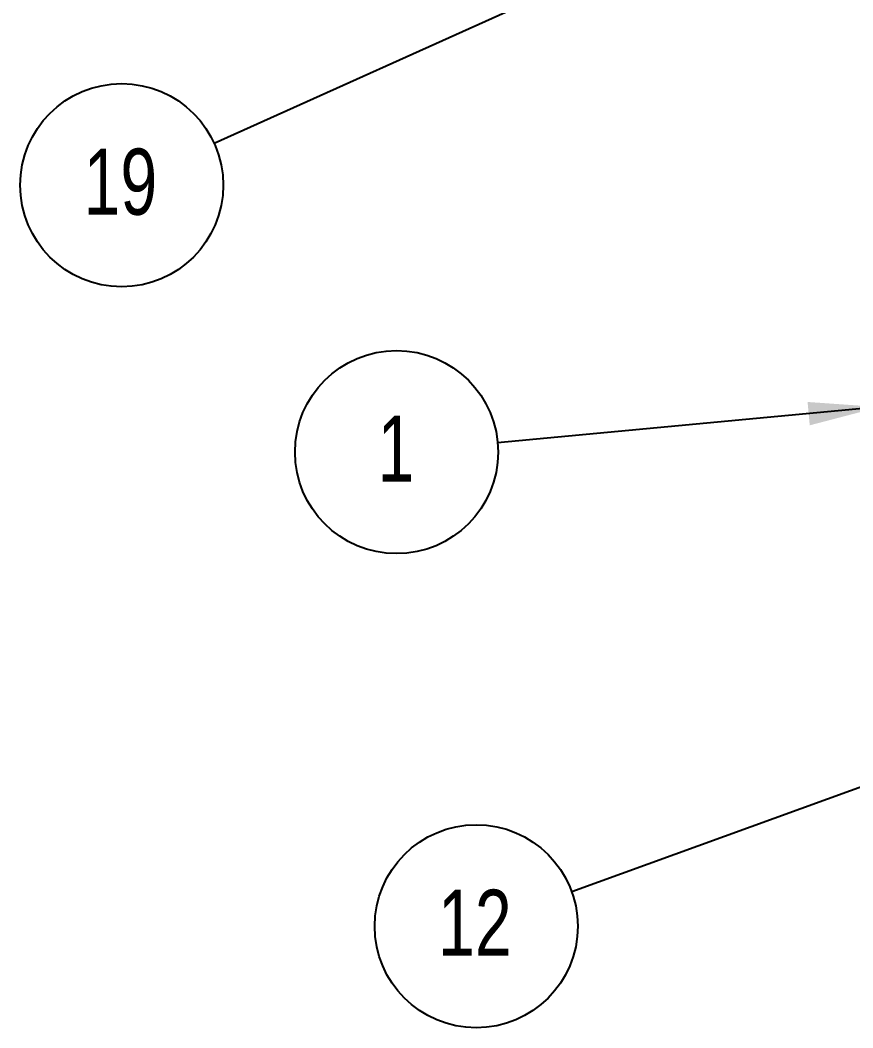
# Model space of a CAD drawing. Header units: millimetres. Extents: x 1293 to 41893, y 1011 to 26911.
# Drawn here: x 21732 to 22900, y 13417 to 14830 of the extents above; entities that cross this region are included whole.
import ezdxf

# ---------------------------------------------------------------- set-up
doc = ezdxf.new("R2010")
doc.units = ezdxf.units.MM
doc.header["$LTSCALE"] = 50
doc.layers.add('CAPA_1', color=7, linetype='Continuous')
doc.styles.add('SLDTEXTSTYLE0', font='TXT', dxfattribs={"width": 0.75})
doc.dimstyles.new('SLDDIMSTYLE2', dxfattribs={"dimtxt": 0.18, "dimasz": 30.769231, "dimexe": 0, "dimexo": 0.0625, "dimgap": 0, "dimtad": 0, "dimtih": 1, "dimtoh": 1, "dimdec": 0, "dimrnd": 1e-09, "dimzin": 0, "dimdsep": 46, "dimtxsty": 'Standard', "dimblk1": 'DOT', "dimblk2": 'DOT', "dimsah": 1, "dimcen": 0.09, "dimadec": 0, "dimazin": 0, "dimtfac": 30.769231, "dimtdec": 0, "dimtofl": 0, "dimtmove": 0, "dimatfit": 3, "dimldrblk": 'DOT', "dimfxl": 1, "dimfrac": 2, "dimtolj": 1, "dimtzin": 0, "dimarcsym": 0})
doc.dimstyles.new('SLDDIMSTYLE3', dxfattribs={"dimtxt": 0.18, "dimasz": 100, "dimexe": 0, "dimexo": 0.0625, "dimgap": 0, "dimtad": 0, "dimtih": 1, "dimtoh": 1, "dimdec": 0, "dimrnd": 1e-09, "dimzin": 0, "dimdsep": 46, "dimtxsty": 'Standard', "dimsah": 1, "dimcen": 0.09, "dimadec": 0, "dimazin": 0, "dimtfac": 100, "dimtdec": 0, "dimtofl": 0, "dimtmove": 0, "dimatfit": 3, "dimfxl": 1, "dimfrac": 2, "dimtolj": 1, "dimtzin": 0, "dimarcsym": 0})

# ---------------------------------------------------------------- blocks, each defined once
blk = doc.blocks.new('SW_NOTE_0_50')
at = {"layer": 'CAPA_1', "color": 0}
blk.add_circle((-141.8, -13.2), 142.4, dxfattribs=at)
at = {"layer": 'CAPA_1', "color": 0, "insert": (-142.7, 38), "char_height": 92.6, "attachment_point": 2, "style": 'SLDTEXTSTYLE0'}
blk.add_mtext('1', dxfattribs=at)
blk = doc.blocks.new('SW_NOTE_0_51')
at = {"layer": 'CAPA_1', "color": 0}
blk.add_circle((-133.9, -48.5), 142.4, dxfattribs=at)
at = {"layer": 'CAPA_1', "color": 0, "insert": (-135.8, 2.7), "char_height": 92.6, "attachment_point": 2, "style": 'SLDTEXTSTYLE0'}
blk.add_mtext('12', dxfattribs=at)
blk = doc.blocks.new('SW_NOTE_0_52')
at = {"layer": 'CAPA_1', "color": 0}
blk.add_circle((-129.9, -58.5), 142.4, dxfattribs=at)
at = {"layer": 'CAPA_1', "color": 0, "insert": (-131.7, -7.3), "char_height": 92.6, "attachment_point": 2, "style": 'SLDTEXTSTYLE0'}
blk.add_mtext('19', dxfattribs=at)
blk = doc.blocks.new('_Dot')
at = {"color": 0, "linetype": 'ByBlock', "lineweight": -2}
blk.add_line((-0.5, 0), (-1, 0), dxfattribs=at)
at = {"color": 0, "linetype": 'ByBlock', "const_width": 0.5}
blk.add_lwpolyline([(-0.25, 0, 1), (0.25, 0, 1)], format="xyb", close=True, dxfattribs=at)

msp = doc.modelspace()

# ---------------------------------------------------------------- block references
at = {"layer": 'CAPA_1'}
for name, p in [('SW_NOTE_0_52', (22004.1703208, 14656.8041405)), ('SW_NOTE_0_50', (22401.5905658, 14237.2558749)), ('SW_NOTE_0_51', (22505.4355752, 13607.6886776))]:
    msp.add_blockref(name, p, dxfattribs=at)

# ---------------------------------------------------------------- leaders
for points, dimstyle in [([(22723.1440058, 14980.5934924), (22004.1703208, 14656.8041405)], 'SLDDIMSTYLE2'), ([(22937.3731899, 14287.2762233), (22401.5905658, 14237.2558749)], 'SLDDIMSTYLE3'), ([(23153.0761841, 13842.1118551), (22505.4355752, 13607.6886776)], 'SLDDIMSTYLE3')]:
    msp.add_leader(points, dimstyle=dimstyle, dxfattribs=at)

doc.saveas('drawing.dxf')
